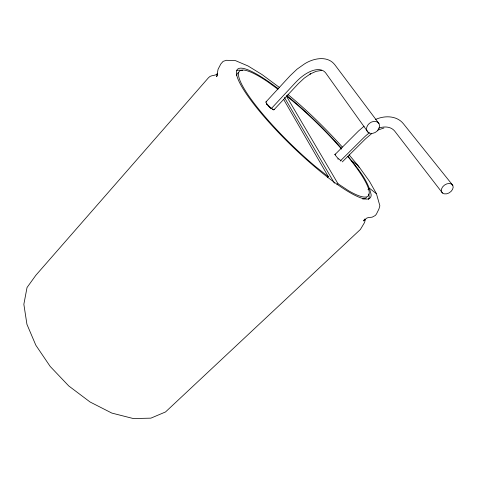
<?xml version="1.0" encoding="UTF-8"?>
<svg xmlns="http://www.w3.org/2000/svg" width="477" height="477" viewBox="0 0 477 477"><rect width="100%" height="100%" fill="white"/><g stroke="black" fill="none" stroke-linecap="round" stroke-linejoin="round"><path stroke-width="0.72" d="M365.43 219.384L364.523 222.556L360.397 229.455L165.513 411.961L150.887 418.15L133.345 418.556L111.839 413.082L90.064 401.992L68.754 385.947L50.204 366.455L35.847 345.247L26.939 324.336L23.85 304.296L27.034 287.524L35.835 275.295L208.562 77.656C210.798 74.74 215.032 76.231 217.524 73.726M217.649 74.698L216.653 76.684L218.09 69.243L220.803 64.001L223.105 61.366L226.396 60.299L235.453 60.633L248.052 65.975L262.135 74.633L279.379 87.416M364.666 219.026L363.593 220.946L366.461 218.245L368.333 217.548L372.126 217.184L375.268 215.515L376.401 214.125L378.929 209.015L379.865 205.796L376.436 193.734L369.383 188.171L367.97 189.524M265.802 102.108L290.183 75.688L297.004 69.201L304.582 63.852C313.437 58.206 327.657 55.237 334.961 64.938L378.971 123.573A7.042 5.444 -36 0 1 372.543 133.369A7.042 5.444 -36 0 1 367.684 125.266A7.042 5.444 -36 0 1 378.971 123.573M340.238 161.047L363.796 137.638A29.371 17.643 -49.9 0 1 369.347 132.928M342.307 161.888L365.68 138.682L371.458 133.793M327.282 177.712L328.325 176.675L283.606 99.347M336.935 184.748L337.978 183.723L286.51 96.312M364.1 126.208L358.519 130.99L334.788 154.757A5.211 0.93 44.7 0 1 335.42 154.709L335.683 154.852M375.316 119.59C384.384 115.315 396.858 115.398 403.518 123.883L452.768 185.291A6.505 4.543 -34.3 0 1 446.383 193.865A6.505 4.543 -34.3 0 1 442.561 186.966A6.505 4.543 -34.3 0 1 452.768 185.291M377.689 130.132L383.907 128.015M321.731 70.399L316.114 71.341L309.978 74.084L310.7 73.685L304.219 78.162L298.173 83.827L273.941 109.817A5.611 1.067 43.5 0 1 273.047 109.71M341.198 160.856L337.638 157.959A5.217 0.93 44.7 0 1 335.707 154.232M337.978 183.723L348.609 190.758A89.634 16.635 44.1 0 0 347.876 156.611M277.644 89.038L267.68 81.752A89.634 16.635 44.1 0 0 243.228 87.118A89.634 16.635 44.1 0 0 315.673 166.694L328.325 176.675M351.817 160.827L357.714 165.346L359.199 167.51M286.695 96.133L296.748 104.439A89.634 16.635 44.1 0 1 341.568 149.116M287.977 94.535C307.421 110.581 325.469 128.295 342.337 147.017M337.752 158.841L338.187 159.27M349.152 154.87L358.65 166.318M348.073 156.301C357.297 168.017 367.976 179.901 371.166 194.86A92.383 17.148 44.1 0 1 312.131 164.541A92.383 17.148 44.1 0 1 238.536 80.386A92.383 17.148 44.1 0 1 278.556 88.96M442.495 193.066L394.89 131.354A29.371 17.643 -49.9 0 0 378.559 128.128M358.835 166.545L369.448 181.29L376.401 193.614M368.131 132.35L325.886 73.208A31.661 16.009 -51.9 0 0 295.507 82.557L271.294 108.595A5.611 1.067 43.5 0 1 266.464 103.783M284.453 97.481L334.401 183.21M368.536 194.014L369.234 196.703A92.27 17.44 44.1 0 1 368.405 199.493M364.881 198.676A89.521 16.916 44.1 0 1 362.645 198.992M236.681 75.467A89.521 16.916 44.1 0 1 238.375 72.659M366.473 197.556A89.521 16.916 44.1 0 1 365.501 198.39M286.683 95.388A92.383 17.148 44.1 0 1 341.526 148.389M236.872 70.542A92.27 17.44 44.1 0 1 242.584 70.626M274.215 109.227A5.611 1.067 43.5 0 1 269.374 106.508A5.611 1.067 43.5 0 1 266.363 101.792M272.963 109.579A5.611 1.067 43.5 0 1 272.17 109.132M271.21 108.458A5.611 1.067 43.5 0 1 269.064 106.627M267.114 104.576A5.611 1.067 43.5 0 1 266.381 103.646"/></g></svg>
